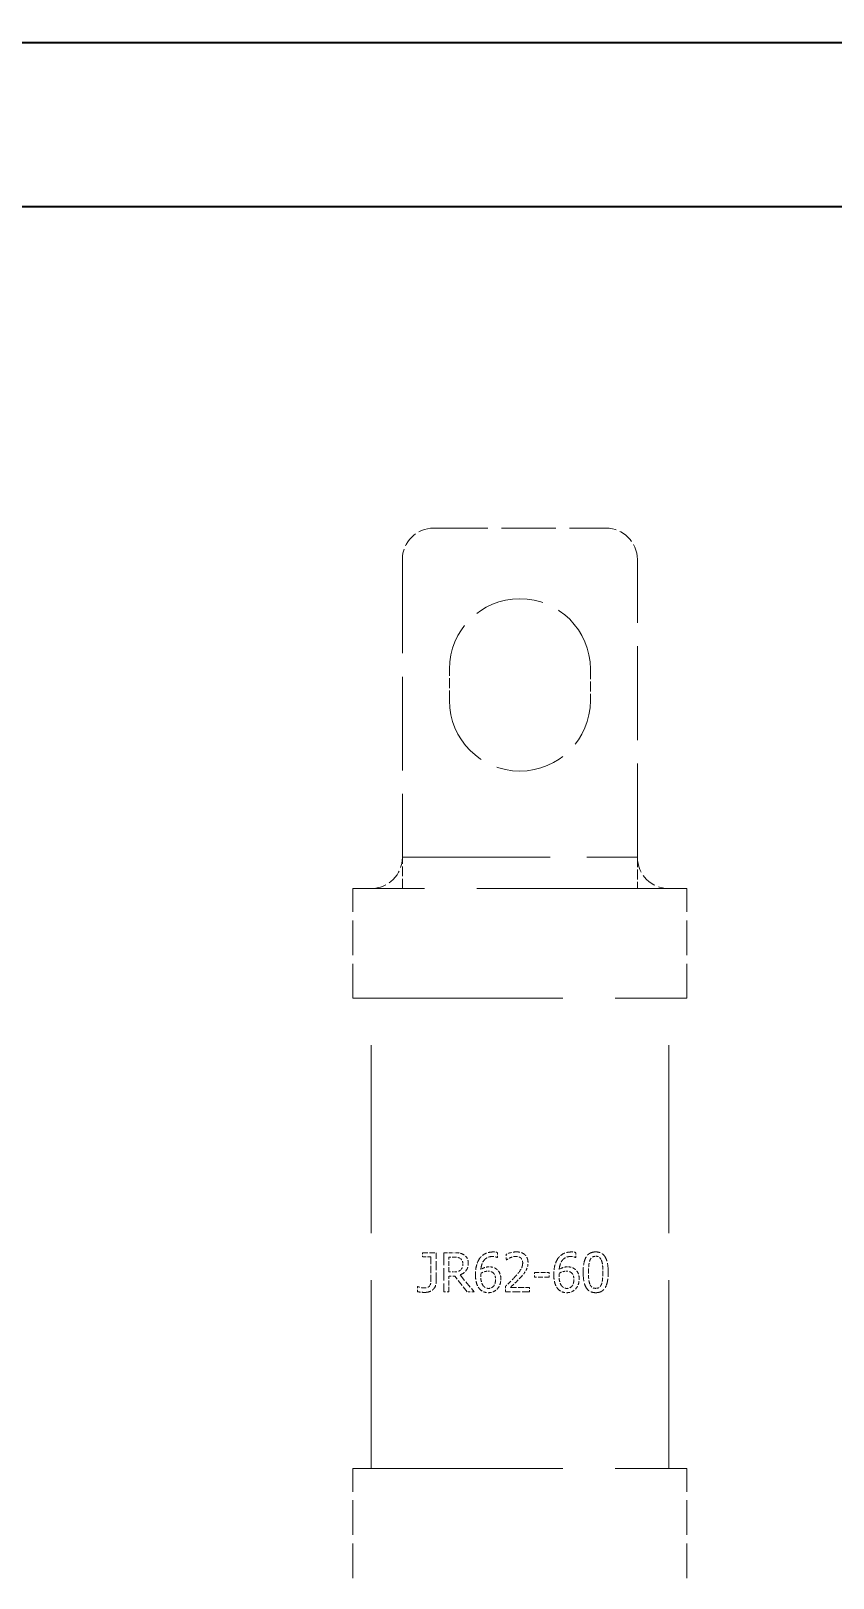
# Model space of a CAD drawing. Header units: millimetres. Extents: x 0 to 5945, y 0 to 4205.
# Drawn here: x 1946 to 1997.2, y 664.4 to 763.1 of the extents above; entities that cross this region are included whole.
import ezdxf

# ---------------------------------------------------------------- set-up
doc = ezdxf.new("R2010")
doc.units = ezdxf.units.MM
doc.header["$LTSCALE"] = 5
doc.linetypes.add('DASHED', pattern=[0.2067, 0.1654, -0.0413])
for name, color, linetype, lineweight in [('가려진 것(ISO)', 2, 'DASHED', 18), ('가시적인 것(ISO)', 3, 'Continuous', 40), ('해치(ISO)', 7, 'Continuous', 18)]:
    doc.layers.add(name, color=color, linetype=linetype, lineweight=lineweight)

msp = doc.modelspace()

# ---------------------------------------------------------------- hatches: boundary and pattern name
at = {"layer": '해치(ISO)'}
h = msp.add_hatch(dxfattribs=at)
h.set_pattern_fill('ANSI31', color=256, scale=127, angle=75.00018, style=0)
h.set_pattern_definition([(120.0002, (0, 0), (-13.74813, -7.93754), [])])
h.paths.add_polyline_path([(1602.237, 257.352), (2132.237, 257.352), (2132.237, 827.352), (1602.237, 827.352), (1602.237, 766.852), (1602.237, 707.852), (1602.237, 376.852), (1602.237, 317.852)])
h.paths.add_polyline_path([(1604.237, 259.352), (1604.237, 825.352), (2130.237, 825.352), (2130.237, 259.352)], flags=0)
edge = h.paths.add_edge_path()
edge.add_ellipse((1657.237, 307.352), major_axis=(-4, 0), ratio=1, start_angle=0, end_angle=360)
h.paths.add_polyline_path([(2102.237, 287.352), (2102.237, 797.352), (1632.237, 797.352), (1632.237, 287.352)])
h.paths.add_polyline_path([(1634.237, 289.352), (1634.237, 795.352), (2100.237, 795.352), (2100.237, 289.352)], flags=0)
h = msp.add_hatch(dxfattribs=at)
h.set_pattern_fill('ANSI31', color=256, scale=127, angle=90.00021, style=0)
h.set_pattern_definition([(135.0002, (0, 0), (-11.22528, -11.22536), [])])
edge = h.paths.add_edge_path()
edge.add_line((2117.821, 285.352), (2117.821, 799.352))
edge.add_ellipse((2104.437, 799.352), major_axis=(13.384, 0), ratio=1, start_angle=0, end_angle=90)
edge.add_line((2104.437, 812.736), (1630.437, 812.736))
edge.add_ellipse((1630.437, 799.352), major_axis=(0, 13.384), ratio=1, start_angle=0, end_angle=90)
edge.add_line((1617.053, 799.352), (1617.053, 285.352))
edge.add_ellipse((1630.437, 285.352), major_axis=(-13.384, 0), ratio=1, start_angle=0, end_angle=90)
edge.add_line((1630.437, 271.967), (1867.387, 271.967))
edge.add_line((1867.387, 271.967), (1867.387, 284.311))
edge.add_line((1867.387, 284.311), (1630.437, 284.311))
edge.add_ellipse((1630.437, 285.352), major_axis=(0, -1.041), ratio=1, start_angle=270, end_angle=360, ccw=False)
edge.add_line((1629.396, 285.352), (1629.396, 799.352))
edge.add_ellipse((1630.437, 799.352), major_axis=(-1.041, 0), ratio=1, start_angle=270, end_angle=360, ccw=False)
edge.add_line((1630.437, 800.392), (2104.437, 800.392))
edge.add_ellipse((2104.437, 799.352), major_axis=(0, 1.041), ratio=1, start_angle=270, end_angle=360, ccw=False)
edge.add_line((2105.478, 799.352), (2105.478, 285.352))
edge.add_ellipse((2104.437, 285.352), major_axis=(1.041, 0), ratio=1, start_angle=270, end_angle=360, ccw=False)
edge.add_line((2104.437, 284.311), (1867.487, 284.311))
edge.add_line((1867.487, 284.311), (1867.487, 271.967))
edge.add_line((1867.487, 271.967), (2104.437, 271.967))
edge.add_ellipse((2104.437, 285.352), major_axis=(0, -13.384), ratio=1, start_angle=0, end_angle=90)

# ---------------------------------------------------------------- linework, layer by layer
at = {"layer": '가려진 것(ISO)', "ltscale": 4.190233}
msp.add_line((1971.737, 731.352), (1982.737, 731.352), dxfattribs=at)
at = {"layer": '가려진 것(ISO)', "ltscale": 7.237747}
for p, q in [((1969.737, 729.352), (1969.737, 710.352)), ((1984.737, 710.352), (1984.737, 729.352))]:
    msp.add_line(p, q, dxfattribs=at)
at = {"layer": '가려진 것(ISO)', "ltscale": 0.761779}
for p, q in [((1972.737, 720.352), (1972.737, 722.352)), ((1981.737, 722.352), (1981.737, 720.352)), ((1969.737, 708.352), (1969.737, 710.352)), ((1984.737, 710.352), (1984.737, 708.352))]:
    msp.add_line(p, q, dxfattribs=at)
at = {"layer": '가려진 것(ISO)', "ltscale": 11.399102}
msp.add_line((1969.737, 710.352), (1984.737, 710.352), dxfattribs=at)
at = {"layer": '가려진 것(ISO)', "ltscale": 16.186726}
for p, q in [((1987.887, 708.352), (1966.587, 708.352)), ((1966.587, 701.352), (1987.887, 701.352)), ((1966.587, 671.352), (1987.887, 671.352))]:
    msp.add_line(p, q, dxfattribs=at)
at = {"layer": '가려진 것(ISO)', "ltscale": 2.666475}
for p, q in [((1966.587, 701.352), (1966.587, 708.352)), ((1987.887, 701.352), (1987.887, 708.352)), ((1966.587, 664.352), (1966.587, 671.352)), ((1987.887, 664.352), (1987.887, 671.352))]:
    msp.add_line(p, q, dxfattribs=at)
at = {"layer": '가려진 것(ISO)', "ltscale": 14.513788}
for p, q in [((1967.737, 671.352), (1967.737, 701.352)), ((1986.737, 671.352), (1986.737, 701.352))]:
    msp.add_line(p, q, dxfattribs=at)
at = {"layer": '가려진 것(ISO)', "ltscale": 0.408742}
msp.add_line((1971.03, 685.115), (1971.891, 685.115), dxfattribs=at)
at = {"layer": '가려진 것(ISO)', "ltscale": 0.101}
msp.add_line((1971.03, 685.115), (1971.03, 684.849), dxfattribs=at)
at = {"layer": '가려진 것(ISO)', "ltscale": 0.254898}
msp.add_line((1971.558, 684.849), (1971.03, 684.849), dxfattribs=at)
at = {"layer": '가려진 것(ISO)', "ltscale": 0.554793}
msp.add_line((1971.558, 684.849), (1971.558, 683.393), dxfattribs=at)
at = {"layer": '가려진 것(ISO)', "ltscale": 0.704514}
msp.add_line((1971.891, 683.265), (1971.891, 685.115), dxfattribs=at)
at = {"layer": '가려진 것(ISO)', "ltscale": 0.277625}
msp.add_line((1972.381, 685.115), (1973.025, 685.115), dxfattribs=at)
at = {"layer": '가려진 것(ISO)', "ltscale": 0.952248}
msp.add_line((1972.381, 685.115), (1972.381, 682.615), dxfattribs=at)
at = {"layer": '가려진 것(ISO)', "ltscale": 0.357995}
msp.add_line((1972.713, 683.887), (1972.713, 684.827), dxfattribs=at)
at = {"layer": '가려진 것(ISO)', "ltscale": 0.140725}
msp.add_line((1973.043, 684.827), (1972.713, 684.827), dxfattribs=at)
at = {"layer": '가려진 것(ISO)', "ltscale": 0.005363}
msp.add_line((1975.807, 684.805), (1975.793, 684.805), dxfattribs=at)
at = {"layer": '가려진 것(ISO)', "ltscale": 0.122609}
for p, q in [((1975.807, 684.805), (1975.807, 685.127)), ((1980.807, 684.805), (1980.807, 685.127))]:
    msp.add_line(p, q, dxfattribs=at)
at = {"layer": '가려진 것(ISO)', "ltscale": 0.135729}
msp.add_line((1976.372, 685.017), (1976.372, 684.661), dxfattribs=at)
at = {"layer": '가려진 것(ISO)', "ltscale": 0.006873}
msp.add_line((1976.39, 684.661), (1976.372, 684.661), dxfattribs=at)
at = {"layer": '가려진 것(ISO)', "ltscale": 0.005708}
msp.add_line((1980.807, 684.805), (1980.793, 684.805), dxfattribs=at)
at = {"layer": '가려진 것(ISO)', "ltscale": 0.124447}
msp.add_line((1972.713, 683.887), (1973.005, 683.887), dxfattribs=at)
at = {"layer": '가려진 것(ISO)', "ltscale": 0.378833}
msp.add_line((1972.713, 682.615), (1972.713, 683.609), dxfattribs=at)
at = {"layer": '가려진 것(ISO)', "ltscale": 0.162092}
msp.add_line((1973.094, 683.609), (1972.713, 683.609), dxfattribs=at)
at = {"layer": '가려진 것(ISO)', "ltscale": 0.500089}
msp.add_line((1973.884, 682.615), (1973.094, 683.609), dxfattribs=at)
at = {"layer": '가려진 것(ISO)', "ltscale": 0.549816}
msp.add_line((1973.426, 683.703), (1974.316, 682.615), dxfattribs=at)
at = {"layer": '가려진 것(ISO)', "ltscale": 0.364289}
for p, q in [((1978.165, 683.861), (1979.111, 683.861)), ((1979.111, 683.557), (1978.165, 683.557))]:
    msp.add_line(p, q, dxfattribs=at)
at = {"layer": '가려진 것(ISO)', "ltscale": 0.115664}
for p, q in [((1978.165, 683.861), (1978.165, 683.557)), ((1979.111, 683.557), (1979.111, 683.861))]:
    msp.add_line(p, q, dxfattribs=at)
at = {"layer": '가려진 것(ISO)', "ltscale": 0.009279}
msp.add_line((1970.71, 682.949), (1970.728, 682.949), dxfattribs=at)
at = {"layer": '가려진 것(ISO)', "ltscale": 0.121838}
msp.add_line((1970.71, 682.949), (1970.71, 682.629), dxfattribs=at)
at = {"layer": '가려진 것(ISO)', "ltscale": 0.144507}
msp.add_line((1972.713, 682.615), (1972.381, 682.615), dxfattribs=at)
at = {"layer": '가려진 것(ISO)', "ltscale": 0.173639}
msp.add_line((1974.316, 682.615), (1973.884, 682.615), dxfattribs=at)
at = {"layer": '가려진 것(ISO)', "ltscale": 0.134957}
msp.add_line((1976.319, 682.969), (1976.319, 682.615), dxfattribs=at)
at = {"layer": '가려진 것(ISO)', "ltscale": 0.587895}
msp.add_line((1977.861, 682.615), (1976.319, 682.615), dxfattribs=at)
at = {"layer": '가려진 것(ISO)', "ltscale": 0.467898}
msp.add_line((1976.633, 682.904), (1977.861, 682.904), dxfattribs=at)
at = {"layer": '가려진 것(ISO)', "ltscale": 0.110261}
msp.add_line((1977.861, 682.615), (1977.861, 682.904), dxfattribs=at)
at = {"layer": '가려진 것(ISO)', "ltscale": 1.196656}
for centre, start, end in [((1971.737, 729.352), 90, 180), ((1982.737, 729.352), 0, 90), ((1967.737, 710.352), 270, 0), ((1986.737, 710.352), 180, 270)]:
    msp.add_arc(centre, 2, start, end, dxfattribs=at)
at = {"layer": '가려진 것(ISO)', "ltscale": 5.385303}
for centre, start, end in [((1977.237, 722.352), 0, 180), ((1977.237, 720.352), 180, 0)]:
    msp.add_arc(centre, 4.5, start, end, dxfattribs=at)
at = {"layer": '가려진 것(ISO)', "ltscale": 0.273012}
msp.add_open_spline([(1973.661, 684.983), (1973.586, 685.031), (1973.507, 685.066), (1973.326, 685.105), (1973.201, 685.111), (1973.096, 685.114), (1973.061, 685.115), (1973.025, 685.115)], degree=3, knots=[-0.05466437, -0.05466437, -0.05466437, -0.05466437, -0.03459199, -0.03459199, -0.01180829, -0.01180829, 0, 0, 0, 0], dxfattribs=at)
at = {"layer": '가려진 것(ISO)', "ltscale": 0.171168}
msp.add_open_spline([(1973.043, 684.827), (1973.163, 684.827), (1973.237, 684.816), (1973.339, 684.794), (1973.392, 684.774), (1973.441, 684.742)], degree=3, knots=[-0.03406026, -0.03406026, -0.03406026, -0.03406026, -0.01837756, -0.01837756, 0, 0, 0, 0], dxfattribs=at)
at = {"layer": '가려진 것(ISO)', "ltscale": 0.377433}
msp.add_open_spline([(1973.426, 683.703), (1973.522, 683.738), (1973.613, 683.788), (1973.74, 683.898), (1973.8, 683.959), (1973.893, 684.12), (1973.921, 684.204), (1973.942, 684.341), (1973.945, 684.388), (1973.945, 684.436)], degree=3, knots=[-0.1196822, -0.1196822, -0.1196822, -0.1196822, -0.0707649, -0.0707649, -0.0415471, -0.0415471, -0.0142504, -0.0142504, 0, 0, 0, 0], dxfattribs=at)
at = {"layer": '가려진 것(ISO)', "ltscale": 0.149238}
msp.add_open_spline([(1973.441, 684.742), (1973.47, 684.722), (1973.496, 684.698), (1973.538, 684.646), (1973.556, 684.617), (1973.59, 684.526), (1973.599, 684.468), (1973.599, 684.41)], degree=3, knots=[-0.0443716, -0.0443716, -0.0443716, -0.0443716, -0.02972846, -0.02972846, -0.01746242, -0.01746242, 0, 0, 0, 0], dxfattribs=at)
at = {"layer": '가려진 것(ISO)', "ltscale": 0.166024}
msp.add_open_spline([(1973.599, 684.41), (1973.599, 684.362), (1973.595, 684.313), (1973.576, 684.209), (1973.56, 684.17), (1973.526, 684.096), (1973.495, 684.053), (1973.457, 684.017)], degree=3, knots=[-0.03133394, -0.03133394, -0.03133394, -0.03133394, -0.02472151, -0.02472151, -0.01669633, -0.01669633, 0, 0, 0, 0], dxfattribs=at)
at = {"layer": '가려진 것(ISO)', "ltscale": 0.25046}
msp.add_open_spline([(1973.945, 684.436), (1973.945, 684.494), (1973.94, 684.553), (1973.917, 684.66), (1973.9, 684.708), (1973.855, 684.792), (1973.811, 684.864), (1973.707, 684.952), (1973.684, 684.968), (1973.661, 684.983)], degree=3, knots=[-0.1246315, -0.1246315, -0.1246315, -0.1246315, -0.0812809, -0.0812809, -0.0425618, -0.0425618, -0.0086872, -0.0086872, 0, 0, 0, 0], dxfattribs=at)
at = {"layer": '가려진 것(ISO)', "ltscale": 0.419814}
msp.add_open_spline([(1974.676, 684.758), (1974.592, 684.641), (1974.532, 684.511), (1974.447, 684.232), (1974.419, 684.072), (1974.404, 683.83), (1974.403, 683.771), (1974.403, 683.713)], degree=3, knots=[-0.1276001, -0.1276001, -0.1276001, -0.1276001, -0.0727855, -0.0727855, -0.0175093, -0.0175093, 0, 0, 0, 0], dxfattribs=at)
at = {"layer": '가려진 것(ISO)', "ltscale": 0.3789}
msp.add_open_spline([(1975.523, 685.161), (1975.439, 685.161), (1975.355, 685.154), (1975.197, 685.123), (1975.123, 685.099), (1974.972, 685.03), (1974.861, 684.966), (1974.729, 684.826), (1974.701, 684.793), (1974.676, 684.758)], degree=3, knots=[-0.1415252, -0.1415252, -0.1415252, -0.1415252, -0.0985965, -0.0985965, -0.0587664, -0.0587664, -0.013082, -0.013082, 0, 0, 0, 0], dxfattribs=at)
at = {"layer": '가려진 것(ISO)', "ltscale": 0.476875}
msp.add_open_spline([(1974.747, 684.037), (1974.756, 684.138), (1974.773, 684.241), (1974.827, 684.422), (1974.861, 684.502), (1974.964, 684.659), (1975.026, 684.716), (1975.151, 684.804), (1975.228, 684.837), (1975.366, 684.866), (1975.422, 684.872), (1975.479, 684.872)], degree=3, knots=[-0.1012376, -0.1012376, -0.1012376, -0.1012376, -0.080962, -0.080962, -0.0636958, -0.0636958, -0.0432584, -0.0432584, -0.0171702, -0.0171702, 0, 0, 0, 0], dxfattribs=at)
at = {"layer": '가려진 것(ISO)', "ltscale": 0.217692}
msp.add_open_spline([(1975.268, 684.211), (1975.186, 684.211), (1975.106, 684.201), (1974.961, 684.157), (1974.887, 684.124), (1974.792, 684.067), (1974.769, 684.052), (1974.747, 684.037)], degree=3, knots=[-0.06421569, -0.06421569, -0.06421569, -0.06421569, -0.03418018, -0.03418018, -0.00818489, -0.00818489, 0, 0, 0, 0], dxfattribs=at)
at = {"layer": '가려진 것(ISO)', "ltscale": 0.199722}
msp.add_open_spline([(1975.752, 684.063), (1975.692, 684.108), (1975.625, 684.148), (1975.486, 684.195), (1975.412, 684.205), (1975.321, 684.21), (1975.294, 684.211), (1975.268, 684.211)], degree=3, knots=[-0.04850563, -0.04850563, -0.04850563, -0.04850563, -0.02793351, -0.02793351, -0.00810398, -0.00810398, 0, 0, 0, 0], dxfattribs=at)
at = {"layer": '가려진 것(ISO)', "ltscale": 0.12489}
msp.add_open_spline([(1975.479, 684.872), (1975.629, 684.872), (1975.724, 684.834), (1975.773, 684.814), (1975.783, 684.81), (1975.793, 684.805)], degree=3, knots=[-0.01594945, -0.01594945, -0.01594945, -0.01594945, -0.00327413, -0.00327413, 0, 0, 0, 0], dxfattribs=at)
at = {"layer": '가려진 것(ISO)', "ltscale": 0.110616}
msp.add_open_spline([(1975.807, 685.127), (1975.728, 685.153), (1975.637, 685.159), (1975.554, 685.161), (1975.539, 685.161), (1975.523, 685.161)], degree=3, knots=[-0.02531161, -0.02531161, -0.02531161, -0.02531161, -0.00470546, -0.00470546, 0, 0, 0, 0], dxfattribs=at)
at = {"layer": '가려진 것(ISO)', "ltscale": 0.252628}
msp.add_open_spline([(1977.012, 685.167), (1976.816, 685.167), (1976.62, 685.118), (1976.416, 685.038), (1976.393, 685.028), (1976.372, 685.017)], degree=3, knots=[-0.06594445, -0.06594445, -0.06594445, -0.06594445, -0.00718469, -0.00718469, 0, 0, 0, 0], dxfattribs=at)
at = {"layer": '가려진 것(ISO)', "ltscale": 0.106803}
msp.add_open_spline([(1976.39, 684.661), (1976.418, 684.68), (1976.45, 684.701), (1976.509, 684.738), (1976.545, 684.759), (1976.606, 684.787), (1976.62, 684.793), (1976.633, 684.799)], degree=3, knots=[-0.0349566, -0.0349566, -0.0349566, -0.0349566, -0.02032554, -0.02032554, -0.0044055, -0.0044055, 0, 0, 0, 0], dxfattribs=at)
at = {"layer": '가려진 것(ISO)', "ltscale": 0.139302}
msp.add_open_spline([(1976.633, 684.799), (1976.718, 684.834), (1976.824, 684.868), (1976.954, 684.877), (1976.971, 684.878), (1976.988, 684.878)], degree=3, knots=[-0.0390824, -0.0390824, -0.0390824, -0.0390824, -0.00516558, -0.00516558, 0, 0, 0, 0], dxfattribs=at)
at = {"layer": '가려진 것(ISO)', "ltscale": 0.397771}
msp.add_open_spline([(1977.417, 684.462), (1977.417, 684.405), (1977.411, 684.349), (1977.385, 684.236), (1977.366, 684.181), (1977.311, 684.065), (1977.249, 683.951), (1977.024, 683.684), (1976.974, 683.627), (1976.923, 683.571)], degree=3, knots=[-0.2414012, -0.2414012, -0.2414012, -0.2414012, -0.173911, -0.173911, -0.104866, -0.104866, -0.022557, -0.022557, 0, 0, 0, 0], dxfattribs=at)
at = {"layer": '가려진 것(ISO)', "ltscale": 0.125375}
msp.add_open_spline([(1976.988, 684.878), (1977.038, 684.878), (1977.088, 684.872), (1977.179, 684.847), (1977.221, 684.829), (1977.271, 684.795), (1977.283, 684.786), (1977.294, 684.776)], degree=3, knots=[-0.03310011, -0.03310011, -0.03310011, -0.03310011, -0.01813596, -0.01813596, -0.00446671, -0.00446671, 0, 0, 0, 0], dxfattribs=at)
at = {"layer": '가려진 것(ISO)', "ltscale": 0.437306}
msp.add_open_spline([(1977.758, 684.481), (1977.758, 684.556), (1977.749, 684.632), (1977.709, 684.772), (1977.68, 684.834), (1977.602, 684.944), (1977.547, 685.004), (1977.386, 685.105), (1977.296, 685.135), (1977.139, 685.163), (1977.076, 685.167), (1977.012, 685.167)], degree=3, knots=[-0.1385155, -0.1385155, -0.1385155, -0.1385155, -0.105797, -0.105797, -0.0758174, -0.0758174, -0.0476943, -0.0476943, -0.0189913, -0.0189913, 0, 0, 0, 0], dxfattribs=at)
at = {"layer": '가려진 것(ISO)', "ltscale": 0.13261}
msp.add_open_spline([(1977.294, 684.776), (1977.311, 684.762), (1977.326, 684.746), (1977.353, 684.709), (1977.365, 684.69), (1977.395, 684.629), (1977.409, 684.581), (1977.417, 684.501), (1977.417, 684.482), (1977.417, 684.462)], degree=3, knots=[-0.04237306, -0.04237306, -0.04237306, -0.04237306, -0.03333512, -0.03333512, -0.02397908, -0.02397908, -0.00586038, -0.00586038, 0, 0, 0, 0], dxfattribs=at)
at = {"layer": '가려진 것(ISO)', "ltscale": 0.199185}
msp.add_open_spline([(1977.628, 683.98), (1977.664, 684.042), (1977.692, 684.106), (1977.731, 684.232), (1977.748, 684.303), (1977.757, 684.425), (1977.758, 684.453), (1977.758, 684.481)], degree=3, knots=[-0.07006802, -0.07006802, -0.07006802, -0.07006802, -0.03676824, -0.03676824, -0.00832138, -0.00832138, 0, 0, 0, 0], dxfattribs=at)
at = {"layer": '가려진 것(ISO)', "ltscale": 0.419428}
msp.add_open_spline([(1979.676, 684.758), (1979.593, 684.642), (1979.532, 684.512), (1979.454, 684.256), (1979.421, 684.097), (1979.405, 683.832), (1979.403, 683.772), (1979.403, 683.713)], degree=3, knots=[-0.1527943, -0.1527943, -0.1527943, -0.1527943, -0.0798748, -0.0798748, -0.0178348, -0.0178348, 0, 0, 0, 0], dxfattribs=at)
at = {"layer": '가려진 것(ISO)', "ltscale": 0.385581}
msp.add_open_spline([(1980.523, 685.161), (1980.439, 685.161), (1980.354, 685.154), (1980.194, 685.122), (1980.119, 685.098), (1979.967, 685.028), (1979.859, 684.964), (1979.729, 684.827), (1979.701, 684.793), (1979.676, 684.758)], degree=3, knots=[-0.1420813, -0.1420813, -0.1420813, -0.1420813, -0.0980684, -0.0980684, -0.0578578, -0.0578578, -0.0131224, -0.0131224, 0, 0, 0, 0], dxfattribs=at)
at = {"layer": '가려진 것(ISO)', "ltscale": 0.482421}
msp.add_open_spline([(1979.747, 684.037), (1979.756, 684.14), (1979.774, 684.244), (1979.829, 684.426), (1979.864, 684.507), (1979.968, 684.664), (1980.03, 684.719), (1980.156, 684.807), (1980.234, 684.839), (1980.371, 684.867), (1980.425, 684.872), (1980.479, 684.872)], degree=3, knots=[-0.1031542, -0.1031542, -0.1031542, -0.1031542, -0.0823248, -0.0823248, -0.0645838, -0.0645838, -0.044015, -0.044015, -0.0171005, -0.0171005, 0, 0, 0, 0], dxfattribs=at)
at = {"layer": '가려진 것(ISO)', "ltscale": 0.220766}
msp.add_open_spline([(1980.268, 684.211), (1980.187, 684.211), (1980.106, 684.201), (1979.961, 684.157), (1979.887, 684.124), (1979.792, 684.067), (1979.769, 684.052), (1979.747, 684.037)], degree=3, knots=[-0.06500578, -0.06500578, -0.06500578, -0.06500578, -0.03439535, -0.03439535, -0.00819549, -0.00819549, 0, 0, 0, 0], dxfattribs=at)
at = {"layer": '가려진 것(ISO)', "ltscale": 0.20766}
msp.add_open_spline([(1980.752, 684.063), (1980.705, 684.098), (1980.655, 684.13), (1980.569, 684.168), (1980.524, 684.185), (1980.419, 684.203), (1980.382, 684.207), (1980.319, 684.21), (1980.294, 684.211), (1980.268, 684.211)], degree=3, knots=[-0.07814811, -0.07814811, -0.07814811, -0.07814811, -0.04204702, -0.04204702, -0.01985752, -0.01985752, -0.00813201, -0.00813201, 0, 0, 0, 0], dxfattribs=at)
at = {"layer": '가려진 것(ISO)', "ltscale": 0.131135}
msp.add_open_spline([(1980.479, 684.872), (1980.631, 684.872), (1980.727, 684.833), (1980.774, 684.814), (1980.784, 684.809), (1980.793, 684.805)], degree=3, knots=[-0.01621827, -0.01621827, -0.01621827, -0.01621827, -0.00322432, -0.00322432, 0, 0, 0, 0], dxfattribs=at)
at = {"layer": '가려진 것(ISO)', "ltscale": 0.116559}
msp.add_open_spline([(1980.807, 685.127), (1980.727, 685.153), (1980.634, 685.159), (1980.553, 685.161), (1980.538, 685.161), (1980.523, 685.161)], degree=3, knots=[-0.0260772, -0.0260772, -0.0260772, -0.0260772, -0.00471545, -0.00471545, 0, 0, 0, 0], dxfattribs=at)
at = {"layer": '가려진 것(ISO)', "ltscale": 0.690458}
msp.add_open_spline([(1982.077, 685.165), (1981.966, 685.165), (1981.853, 685.148), (1981.674, 685.066), (1981.609, 685.019), (1981.479, 684.878), (1981.431, 684.788), (1981.336, 684.544), (1981.305, 684.362), (1981.281, 684.084), (1981.277, 683.972), (1981.277, 683.863)], degree=3, knots=[-0.1670447, -0.1670447, -0.1670447, -0.1670447, -0.1347496, -0.1347496, -0.1121471, -0.1121471, -0.0838653, -0.0838653, -0.0328227, -0.0328227, 0, 0, 0, 0], dxfattribs=at)
at = {"layer": '가려진 것(ISO)', "ltscale": 0.29436}
msp.add_open_spline([(1981.617, 683.863), (1981.617, 684.023), (1981.621, 684.184), (1981.651, 684.437), (1981.67, 684.537), (1981.704, 684.624)], degree=3, knots=[-0.07679167, -0.07679167, -0.07679167, -0.07679167, -0.02855561, -0.02855561, 0, 0, 0, 0], dxfattribs=at)
at = {"layer": '가려진 것(ISO)', "ltscale": 0.203335}
msp.add_open_spline([(1981.704, 684.624), (1981.727, 684.681), (1981.757, 684.733), (1981.837, 684.821), (1981.877, 684.843), (1981.96, 684.879), (1982.019, 684.888), (1982.077, 684.888)], degree=3, knots=[-0.040214, -0.040214, -0.040214, -0.040214, -0.03024949, -0.03024949, -0.01996738, -0.01996738, 0, 0, 0, 0], dxfattribs=at)
at = {"layer": '가려진 것(ISO)', "ltscale": 0.699436}
msp.add_open_spline([(1982.875, 683.865), (1982.875, 684.071), (1982.861, 684.292), (1982.787, 684.61), (1982.748, 684.726), (1982.657, 684.885), (1982.605, 684.962), (1982.445, 685.087), (1982.36, 685.124), (1982.206, 685.159), (1982.142, 685.165), (1982.077, 685.165)], degree=3, knots=[-0.2611007, -0.2611007, -0.2611007, -0.2611007, -0.1542755, -0.1542755, -0.0907483, -0.0907483, -0.0549056, -0.0549056, -0.0224065, -0.0224065, 0, 0, 0, 0], dxfattribs=at)
at = {"layer": '가려진 것(ISO)', "ltscale": 0.203215}
msp.add_open_spline([(1982.077, 684.888), (1982.133, 684.888), (1982.189, 684.88), (1982.267, 684.847), (1982.309, 684.826), (1982.392, 684.737), (1982.421, 684.685), (1982.444, 684.628)], degree=3, knots=[-0.08060215, -0.08060215, -0.08060215, -0.08060215, -0.03942196, -0.03942196, -0.01881547, -0.01881547, 0, 0, 0, 0], dxfattribs=at)
at = {"layer": '가려진 것(ISO)', "ltscale": 0.295907}
msp.add_open_spline([(1982.444, 684.628), (1982.445, 684.624), (1982.447, 684.62), (1982.493, 684.497), (1982.509, 684.369), (1982.523, 684.235), (1982.527, 684.166), (1982.532, 684.061), (1982.533, 684.024), (1982.534, 683.966), (1982.534, 683.946), (1982.535, 683.905), (1982.535, 683.885), (1982.535, 683.865)], degree=3, knots=[-0.06467938, -0.06467938, -0.06467938, -0.06467938, -0.06391899, -0.06391899, -0.04361818, -0.04361818, -0.02343917, -0.02343917, -0.01210633, -0.01210633, -0.00611506, -0.00611506, 0, 0, 0, 0], dxfattribs=at)
at = {"layer": '가려진 것(ISO)', "ltscale": 0.492594}
msp.add_open_spline([(1971.151, 682.58), (1971.252, 682.58), (1971.357, 682.592), (1971.536, 682.652), (1971.613, 682.692), (1971.719, 682.783), (1971.767, 682.832), (1971.844, 682.969), (1971.867, 683.04), (1971.887, 683.165), (1971.891, 683.215), (1971.891, 683.265)], degree=3, knots=[-0.177534, -0.177534, -0.177534, -0.177534, -0.114718, -0.114718, -0.0647415, -0.0647415, -0.0381307, -0.0381307, -0.0150178, -0.0150178, 0, 0, 0, 0], dxfattribs=at)
at = {"layer": '가려진 것(ISO)', "ltscale": 0.155152}
msp.add_open_spline([(1971.558, 683.393), (1971.558, 683.277), (1971.551, 683.192), (1971.536, 683.107), (1971.525, 683.07), (1971.501, 683.025), (1971.495, 683.014), (1971.488, 683.004)], degree=3, knots=[-0.03024456, -0.03024456, -0.03024456, -0.03024456, -0.01604566, -0.01604566, -0.00409884, -0.00409884, 0, 0, 0, 0], dxfattribs=at)
at = {"layer": '가려진 것(ISO)', "ltscale": 0.199946}
msp.add_open_spline([(1973.457, 684.017), (1973.43, 683.99), (1973.401, 683.968), (1973.322, 683.926), (1973.281, 683.916), (1973.179, 683.894), (1973.09, 683.887), (1973.005, 683.887)], degree=3, knots=[-0.03811285, -0.03811285, -0.03811285, -0.03811285, -0.03413639, -0.03413639, -0.02835052, -0.02835052, 0, 0, 0, 0], dxfattribs=at)
at = {"layer": '가려진 것(ISO)', "ltscale": 0.377677}
msp.add_open_spline([(1974.403, 683.713), (1974.403, 683.535), (1974.418, 683.344), (1974.492, 683.098), (1974.534, 682.98), (1974.631, 682.842), (1974.654, 682.815), (1974.678, 682.789)], degree=3, knots=[-0.1411496, -0.1411496, -0.1411496, -0.1411496, -0.0510475, -0.0510475, -0.010874, -0.010874, 0, 0, 0, 0], dxfattribs=at)
at = {"layer": '가려진 것(ISO)', "ltscale": 0.060158}
for points, knots in [([(1974.741, 683.638), (1974.741, 683.687), (1974.743, 683.716), (1974.745, 683.748), (1974.746, 683.772), (1974.747, 683.796)], [-0.009827418, -0.009827418, -0.009827418, -0.009827418, -0.007095871, -0.007095871, 0, 0, 0, 0]), ([(1979.741, 683.638), (1979.741, 683.687), (1979.743, 683.716), (1979.745, 683.748), (1979.746, 683.772), (1979.747, 683.796)], [-0.009827764, -0.009827764, -0.009827764, -0.009827764, -0.007095883, -0.007095883, 0, 0, 0, 0])]:
    msp.add_open_spline(points, degree=3, knots=knots, dxfattribs=at)
at = {"layer": '가려진 것(ISO)', "ltscale": 0.266972}
msp.add_open_spline([(1974.919, 682.977), (1974.892, 683.007), (1974.868, 683.043), (1974.821, 683.133), (1974.802, 683.189), (1974.753, 683.341), (1974.741, 683.491), (1974.741, 683.638)], degree=3, knots=[-0.06262417, -0.06262417, -0.06262417, -0.06262417, -0.05502288, -0.05502288, -0.04390524, -0.04390524, 0, 0, 0, 0], dxfattribs=at)
at = {"layer": '가려진 것(ISO)', "ltscale": 0.184592}
msp.add_open_spline([(1974.747, 683.796), (1974.841, 683.854), (1974.917, 683.883), (1975.039, 683.922), (1975.115, 683.934), (1975.193, 683.934)], degree=3, knots=[-0.0394706, -0.0394706, -0.0394706, -0.0394706, -0.02391713, -0.02391713, 0, 0, 0, 0], dxfattribs=at)
at = {"layer": '가려진 것(ISO)', "ltscale": 0.13104}
msp.add_open_spline([(1975.193, 683.934), (1975.275, 683.934), (1975.345, 683.922), (1975.433, 683.898), (1975.475, 683.876), (1975.513, 683.846)], degree=3, knots=[-0.02782606, -0.02782606, -0.02782606, -0.02782606, -0.01471201, -0.01471201, 0, 0, 0, 0], dxfattribs=at)
at = {"layer": '가려진 것(ISO)', "ltscale": 0.317763}
msp.add_open_spline([(1975.683, 683.411), (1975.683, 683.3), (1975.669, 683.191), (1975.608, 683.044), (1975.578, 682.997), (1975.499, 682.918), (1975.456, 682.889), (1975.352, 682.845), (1975.292, 682.835), (1975.231, 682.835)], degree=3, knots=[-0.08234325, -0.08234325, -0.08234325, -0.08234325, -0.05235454, -0.05235454, -0.03448953, -0.03448953, -0.01854459, -0.01854459, 0, 0, 0, 0], dxfattribs=at)
at = {"layer": '가려진 것(ISO)', "ltscale": 0.185184}
msp.add_open_spline([(1975.513, 683.846), (1975.542, 683.823), (1975.568, 683.796), (1975.616, 683.73), (1975.632, 683.696), (1975.673, 683.592), (1975.683, 683.502), (1975.683, 683.411)], degree=3, knots=[-0.04503014, -0.04503014, -0.04503014, -0.04503014, -0.03698383, -0.03698383, -0.02747081, -0.02747081, 0, 0, 0, 0], dxfattribs=at)
at = {"layer": '가려진 것(ISO)', "ltscale": 0.275053}
msp.add_open_spline([(1976.024, 683.425), (1976.024, 683.552), (1976.006, 683.681), (1975.935, 683.851), (1975.897, 683.927), (1975.802, 684.023), (1975.778, 684.044), (1975.752, 684.063)], degree=3, knots=[-0.1095565, -0.1095565, -0.1095565, -0.1095565, -0.0407012, -0.0407012, -0.0097458, -0.0097458, 0, 0, 0, 0], dxfattribs=at)
at = {"layer": '가려진 것(ISO)', "ltscale": 0.262154}
msp.add_open_spline([(1975.789, 682.797), (1975.853, 682.863), (1975.903, 682.94), (1975.989, 683.131), (1976.01, 683.23), (1976.022, 683.353), (1976.024, 683.389), (1976.024, 683.425)], degree=3, knots=[-0.05765717, -0.05765717, -0.05765717, -0.05765717, -0.03699472, -0.03699472, -0.01079487, -0.01079487, 0, 0, 0, 0], dxfattribs=at)
at = {"layer": '가려진 것(ISO)', "ltscale": 0.325045}
msp.add_open_spline([(1976.923, 683.571), (1976.828, 683.467), (1976.674, 683.305), (1976.382, 683.028), (1976.351, 682.999), (1976.319, 682.969)], degree=3, knots=[-0.120928, -0.120928, -0.120928, -0.120928, -0.0129409, -0.0129409, 0, 0, 0, 0], dxfattribs=at)
at = {"layer": '가려진 것(ISO)', "ltscale": 0.352644}
msp.add_open_spline([(1976.633, 682.904), (1976.734, 682.998), (1976.981, 683.224), (1977.231, 683.485), (1977.263, 683.519), (1977.294, 683.553)], degree=3, knots=[-0.1086404, -0.1086404, -0.1086404, -0.1086404, -0.0137507, -0.0137507, 0, 0, 0, 0], dxfattribs=at)
at = {"layer": '가려진 것(ISO)', "ltscale": 0.207195}
msp.add_open_spline([(1977.294, 683.553), (1977.401, 683.667), (1977.507, 683.785), (1977.604, 683.938), (1977.616, 683.959), (1977.628, 683.98)], degree=3, knots=[-0.05434165, -0.05434165, -0.05434165, -0.05434165, -0.00731404, -0.00731404, 0, 0, 0, 0], dxfattribs=at)
at = {"layer": '가려진 것(ISO)', "ltscale": 0.377235}
msp.add_open_spline([(1979.403, 683.713), (1979.403, 683.535), (1979.419, 683.342), (1979.498, 683.079), (1979.542, 682.969), (1979.631, 682.842), (1979.654, 682.815), (1979.678, 682.789)], degree=3, knots=[-0.1134236, -0.1134236, -0.1134236, -0.1134236, -0.0469434, -0.0469434, -0.0108884, -0.0108884, 0, 0, 0, 0], dxfattribs=at)
at = {"layer": '가려진 것(ISO)', "ltscale": 0.267162}
msp.add_open_spline([(1979.919, 682.977), (1979.892, 683.007), (1979.868, 683.043), (1979.821, 683.133), (1979.802, 683.189), (1979.753, 683.34), (1979.741, 683.491), (1979.741, 683.638)], degree=3, knots=[-0.06303316, -0.06303316, -0.06303316, -0.06303316, -0.05533192, -0.05533192, -0.0441015, -0.0441015, 0, 0, 0, 0], dxfattribs=at)
at = {"layer": '가려진 것(ISO)', "ltscale": 0.186866}
msp.add_open_spline([(1979.747, 683.796), (1979.841, 683.854), (1979.917, 683.883), (1980.04, 683.922), (1980.116, 683.934), (1980.193, 683.934)], degree=3, knots=[-0.04016794, -0.04016794, -0.04016794, -0.04016794, -0.02437245, -0.02437245, 0, 0, 0, 0], dxfattribs=at)
at = {"layer": '가려진 것(ISO)', "ltscale": 0.135257}
msp.add_open_spline([(1980.193, 683.934), (1980.28, 683.934), (1980.349, 683.921), (1980.429, 683.9), (1980.473, 683.878), (1980.513, 683.846)], degree=3, knots=[-0.0262599, -0.0262599, -0.0262599, -0.0262599, -0.0158156, -0.0158156, 0, 0, 0, 0], dxfattribs=at)
at = {"layer": '가려진 것(ISO)', "ltscale": 0.32314}
msp.add_open_spline([(1980.683, 683.411), (1980.683, 683.31), (1980.672, 683.203), (1980.608, 683.04), (1980.574, 682.995), (1980.506, 682.923), (1980.462, 682.892), (1980.355, 682.846), (1980.294, 682.835), (1980.231, 682.835)], degree=3, knots=[-0.0691637, -0.0691637, -0.0691637, -0.0691637, -0.05047156, -0.05047156, -0.03669814, -0.03669814, -0.01972368, -0.01972368, 0, 0, 0, 0], dxfattribs=at)
at = {"layer": '가려진 것(ISO)', "ltscale": 0.186913}
msp.add_open_spline([(1980.513, 683.846), (1980.542, 683.823), (1980.568, 683.796), (1980.617, 683.729), (1980.633, 683.695), (1980.674, 683.589), (1980.683, 683.497), (1980.683, 683.411)], degree=3, knots=[-0.04140777, -0.04140777, -0.04140777, -0.04140777, -0.03431327, -0.03431327, -0.02586775, -0.02586775, 0, 0, 0, 0], dxfattribs=at)
at = {"layer": '가려진 것(ISO)', "ltscale": 0.278911}
msp.add_open_spline([(1981.024, 683.425), (1981.024, 683.492), (1981.019, 683.56), (1980.996, 683.686), (1980.98, 683.744), (1980.935, 683.852), (1980.896, 683.929), (1980.799, 684.025), (1980.776, 684.045), (1980.752, 684.063)], degree=3, knots=[-0.1155483, -0.1155483, -0.1155483, -0.1155483, -0.0771804, -0.0771804, -0.0424328, -0.0424328, -0.0095292, -0.0095292, 0, 0, 0, 0], dxfattribs=at)
at = {"layer": '가려진 것(ISO)', "ltscale": 0.265117}
msp.add_open_spline([(1980.789, 682.797), (1980.853, 682.863), (1980.904, 682.941), (1980.984, 683.122), (1981.009, 683.22), (1981.022, 683.358), (1981.024, 683.392), (1981.024, 683.425)], degree=3, knots=[-0.07048478, -0.07048478, -0.07048478, -0.07048478, -0.04167805, -0.04167805, -0.01003402, -0.01003402, 0, 0, 0, 0], dxfattribs=at)
at = {"layer": '가려진 것(ISO)', "ltscale": 0.688916}
msp.add_open_spline([(1981.277, 683.863), (1981.277, 683.618), (1981.297, 683.375), (1981.394, 683.02), (1981.441, 682.929), (1981.522, 682.801), (1981.576, 682.739), (1981.716, 682.636), (1981.798, 682.601), (1981.948, 682.568), (1982.013, 682.562), (1982.077, 682.562)], degree=3, knots=[-0.128, -0.128, -0.128, -0.128, -0.0990379, -0.0990379, -0.0785246, -0.0785246, -0.0521666, -0.0521666, -0.0221877, -0.0221877, 0, 0, 0, 0], dxfattribs=at)
at = {"layer": '가려진 것(ISO)', "ltscale": 0.291269}
msp.add_open_spline([(1981.702, 683.109), (1981.652, 683.24), (1981.638, 683.367), (1981.621, 683.562), (1981.617, 683.723), (1981.617, 683.863)], degree=3, knots=[-0.0584137, -0.0584137, -0.0584137, -0.0584137, -0.04176152, -0.04176152, 0, 0, 0, 0], dxfattribs=at)
at = {"layer": '가려진 것(ISO)', "ltscale": 0.701225}
msp.add_open_spline([(1982.077, 682.562), (1982.161, 682.562), (1982.246, 682.572), (1982.398, 682.62), (1982.466, 682.654), (1982.597, 682.758), (1982.654, 682.829), (1982.766, 683.031), (1982.806, 683.17), (1982.847, 683.394), (1982.858, 683.481), (1982.868, 683.615), (1982.871, 683.664), (1982.874, 683.763), (1982.875, 683.814), (1982.875, 683.865)], degree=3, knots=[-0.1843458, -0.1843458, -0.1843458, -0.1843458, -0.1550591, -0.1550591, -0.1286312, -0.1286312, -0.0983978, -0.0983978, -0.0557832, -0.0557832, -0.0297485, -0.0297485, -0.0152807, -0.0152807, 0, 0, 0, 0], dxfattribs=at)
at = {"layer": '가려진 것(ISO)', "ltscale": 0.294924}
msp.add_open_spline([(1982.535, 683.865), (1982.535, 683.617), (1982.521, 683.467), (1982.499, 683.289), (1982.48, 683.189), (1982.446, 683.103)], degree=3, knots=[-0.05386298, -0.05386298, -0.05386298, -0.05386298, -0.02853053, -0.02853053, 0, 0, 0, 0], dxfattribs=at)
at = {"layer": '가려진 것(ISO)', "ltscale": 0.22237}
msp.add_open_spline([(1970.71, 682.629), (1970.836, 682.601), (1971.011, 682.584), (1971.125, 682.58), (1971.138, 682.58), (1971.151, 682.58)], degree=3, knots=[-0.04416875, -0.04416875, -0.04416875, -0.04416875, -0.0050033, -0.0050033, 0, 0, 0, 0], dxfattribs=at)
at = {"layer": '가려진 것(ISO)', "ltscale": 0.193094}
msp.add_open_spline([(1971.107, 682.868), (1971.095, 682.868), (1970.97, 682.869), (1970.748, 682.942), (1970.738, 682.945), (1970.728, 682.949)], degree=3, knots=[-0.09183464, -0.09183464, -0.09183464, -0.09183464, -0.00429205, -0.00429205, 0, 0, 0, 0], dxfattribs=at)
at = {"layer": '가려진 것(ISO)', "ltscale": 0.196239}
msp.add_open_spline([(1971.488, 683.004), (1971.474, 682.983), (1971.458, 682.966), (1971.419, 682.935), (1971.396, 682.922), (1971.334, 682.894), (1971.275, 682.875), (1971.15, 682.868), (1971.128, 682.868), (1971.107, 682.868)], degree=3, knots=[-0.09191566, -0.09191566, -0.09191566, -0.09191566, -0.07159943, -0.07159943, -0.04779274, -0.04779274, -0.00843318, -0.00843318, 0, 0, 0, 0], dxfattribs=at)
at = {"layer": '가려진 것(ISO)', "ltscale": 0.239318}
msp.add_open_spline([(1974.678, 682.789), (1974.738, 682.725), (1974.806, 682.673), (1974.941, 682.608), (1975.023, 682.578), (1975.168, 682.563), (1975.198, 682.562), (1975.229, 682.562)], degree=3, knots=[-0.09249663, -0.09249663, -0.09249663, -0.09249663, -0.04450169, -0.04450169, -0.00948653, -0.00948653, 0, 0, 0, 0], dxfattribs=at)
at = {"layer": '가려진 것(ISO)', "ltscale": 0.137587}
msp.add_open_spline([(1975.231, 682.835), (1975.2, 682.835), (1975.168, 682.839), (1975.113, 682.85), (1975.081, 682.86), (1975, 682.899), (1974.957, 682.936), (1974.919, 682.977)], degree=3, knots=[-0.04080781, -0.04080781, -0.04080781, -0.04080781, -0.02751254, -0.02751254, -0.01695054, -0.01695054, 0, 0, 0, 0], dxfattribs=at)
at = {"layer": '가려진 것(ISO)', "ltscale": 0.240929}
msp.add_open_spline([(1975.229, 682.562), (1975.32, 682.562), (1975.41, 682.575), (1975.554, 682.626), (1975.635, 682.663), (1975.746, 682.755), (1975.768, 682.775), (1975.789, 682.797)], degree=3, knots=[-0.09578819, -0.09578819, -0.09578819, -0.09578819, -0.04348537, -0.04348537, -0.00906798, -0.00906798, 0, 0, 0, 0], dxfattribs=at)
at = {"layer": '가려진 것(ISO)', "ltscale": 0.24194}
msp.add_open_spline([(1979.678, 682.789), (1979.738, 682.724), (1979.807, 682.673), (1979.942, 682.608), (1980.025, 682.577), (1980.169, 682.563), (1980.199, 682.562), (1980.229, 682.562)], degree=3, knots=[-0.09446889, -0.09446889, -0.09446889, -0.09446889, -0.0454522, -0.0454522, -0.00946561, -0.00946561, 0, 0, 0, 0], dxfattribs=at)
at = {"layer": '가려진 것(ISO)', "ltscale": 0.139785}
msp.add_open_spline([(1980.231, 682.835), (1980.2, 682.835), (1980.168, 682.839), (1980.115, 682.85), (1980.082, 682.859), (1980, 682.899), (1979.957, 682.936), (1979.919, 682.977)], degree=3, knots=[-0.0443092, -0.0443092, -0.0443092, -0.0443092, -0.02841092, -0.02841092, -0.01708528, -0.01708528, 0, 0, 0, 0], dxfattribs=at)
at = {"layer": '가려진 것(ISO)', "ltscale": 0.2497}
msp.add_open_spline([(1980.229, 682.562), (1980.322, 682.562), (1980.413, 682.576), (1980.559, 682.628), (1980.641, 682.666), (1980.748, 682.757), (1980.769, 682.777), (1980.789, 682.797)], degree=3, knots=[-0.09532718, -0.09532718, -0.09532718, -0.09532718, -0.04406508, -0.04406508, -0.00882235, -0.00882235, 0, 0, 0, 0], dxfattribs=at)
at = {"layer": '가려진 것(ISO)', "ltscale": 0.205923}
msp.add_open_spline([(1982.077, 682.84), (1982.017, 682.84), (1981.955, 682.848), (1981.878, 682.884), (1981.835, 682.907), (1981.753, 683), (1981.724, 683.052), (1981.702, 683.109)], degree=3, knots=[-0.0952142, -0.0952142, -0.0952142, -0.0952142, -0.03955272, -0.03955272, -0.01857492, -0.01857492, 0, 0, 0, 0], dxfattribs=at)
at = {"layer": '가려진 것(ISO)', "ltscale": 0.205084}
msp.add_open_spline([(1982.446, 683.103), (1982.425, 683.049), (1982.397, 682.998), (1982.319, 682.909), (1982.277, 682.886), (1982.196, 682.849), (1982.136, 682.84), (1982.077, 682.84)], degree=3, knots=[-0.03895881, -0.03895881, -0.03895881, -0.03895881, -0.0304118, -0.0304118, -0.02054089, -0.02054089, 0, 0, 0, 0], dxfattribs=at)
at = {"layer": '가시적인 것(ISO)'}
for p, q in [((1910.237, 762.352), (2044.237, 762.352)), ((2049.237, 751.852), (1905.237, 751.852))]:
    msp.add_line(p, q, dxfattribs=at)

doc.saveas('drawing.dxf')
